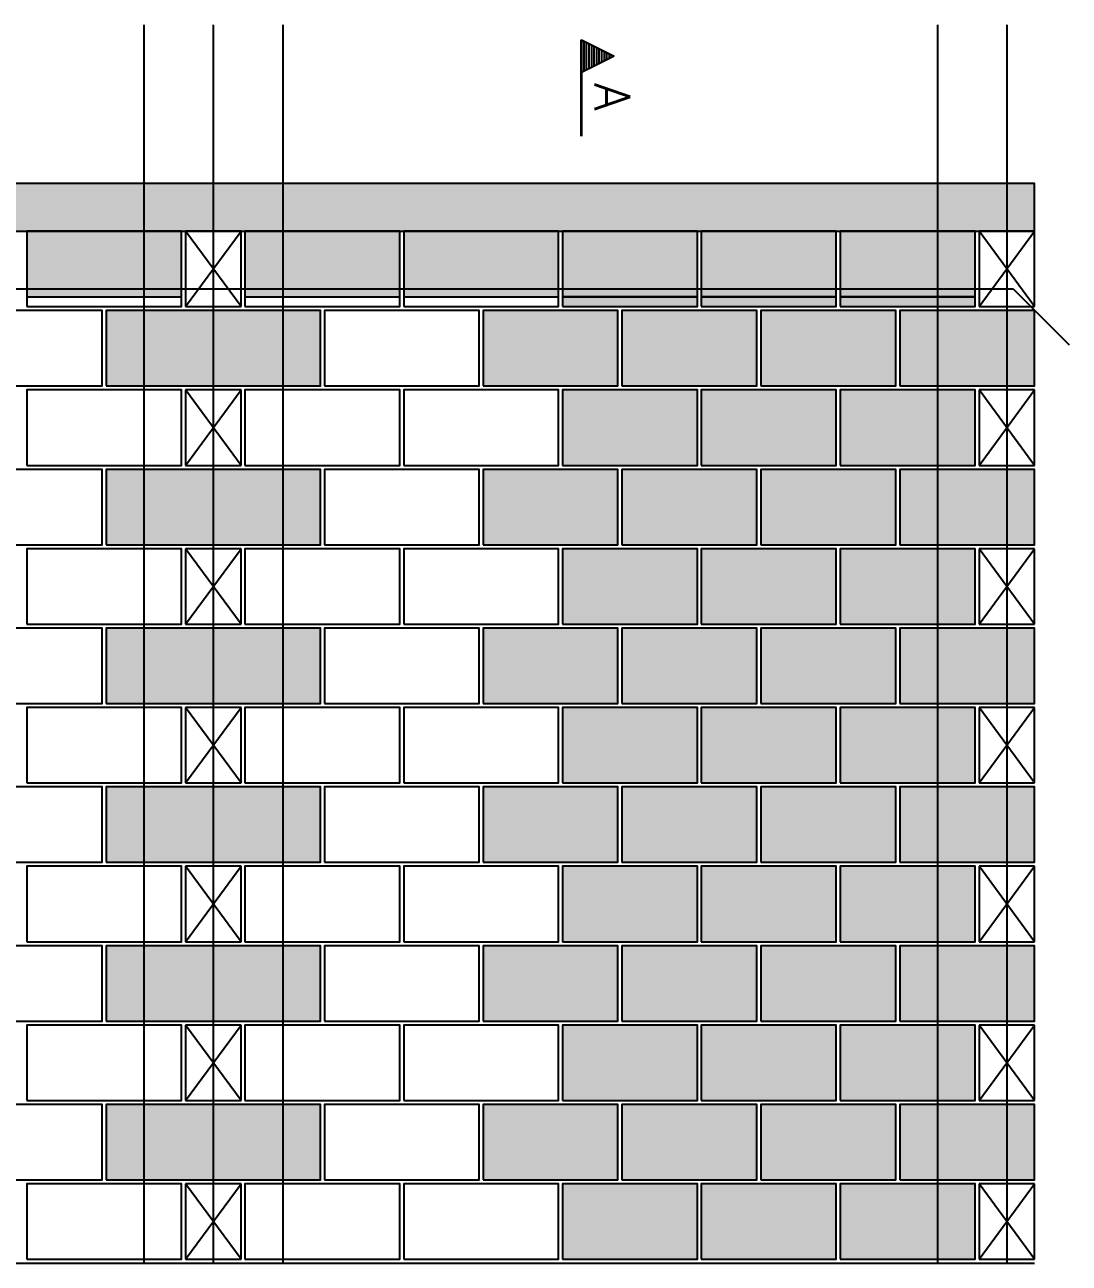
# Model space of a CAD drawing. Extents: x -1.9 to 86, y -1.6 to 61.
# Drawn here: x 58.51 to 63.78, y 28.27 to 34.51 of the extents above; entities that cross this region are included whole.
import ezdxf

# ---------------------------------------------------------------- set-up
doc = ezdxf.new("R2010")
doc.units = 0
doc.header["$MEASUREMENT"] = 0
for name, color, linetype in [('PENA_01', 1, 'CONTINUOUS'), ('PENA_02', 2, 'CONTINUOUS'), ('PENA_03', 3, 'CONTINUOUS'), ('PENA_05', 5, 'CONTINUOUS'), ('PENA_09', 254, 'CONTINUOUS'), ('PENA_11', 252, 'CONTINUOUS'), ('PENA_19', 240, 'CONTINUOUS'), ('PENA_21', 100, 'CONTINUOUS')]:
    doc.layers.add(name, color=color, linetype=linetype)
doc.styles.get("Standard").update_dxf_attribs({"font": 'ROMANS.SHX'})

msp = doc.modelspace()

# ---------------------------------------------------------------- linework, layer by layer
at = {"layer": 'PENA_01', "linetype": 'Continuous'}
for p, q in [((58.5241, 33.1403), (59.3041, 33.1403)), ((59.6241, 33.1403), (60.4041, 33.1403)), ((60.4241, 33.1403), (61.2041, 33.1403)), ((61.2241, 33.1403), (61.9041, 33.1403)), ((61.9241, 33.1403), (62.6041, 33.1403)), ((62.6241, 33.1403), (63.3041, 33.1403))]:
    msp.add_line(p, q, dxfattribs=at)
at = {"layer": 'PENA_02', "linetype": 'Continuous'}
for p, q in [((59.6041, 33.4703), (59.3241, 33.4703)), ((59.3241, 33.4703), (59.3241, 33.0903)), ((59.6041, 33.0903), (59.6041, 33.4703)), ((63.6041, 33.4703), (63.3241, 33.4703)), ((63.3241, 33.4703), (63.3241, 33.0903)), ((63.6041, 33.0903), (63.6041, 33.4703)), ((59.3241, 33.0903), (59.6041, 33.0903)), ((63.3241, 33.0903), (63.6041, 33.0903)), ((59.6041, 32.6703), (59.3241, 32.6703)), ((59.3241, 32.6703), (59.3241, 32.2903)), ((59.6041, 32.2903), (59.6041, 32.6703)), ((63.6041, 32.6703), (63.3241, 32.6703)), ((63.3241, 32.6703), (63.3241, 32.2903)), ((63.6041, 32.2903), (63.6041, 32.6703)), ((59.3241, 32.2903), (59.6041, 32.2903)), ((63.3241, 32.2903), (63.6041, 32.2903)), ((59.6041, 31.8703), (59.3241, 31.8703)), ((59.3241, 31.8703), (59.3241, 31.4903)), ((59.6041, 31.4903), (59.6041, 31.8703)), ((63.6041, 31.8703), (63.3241, 31.8703)), ((63.3241, 31.8703), (63.3241, 31.4903)), ((63.6041, 31.4903), (63.6041, 31.8703)), ((59.3241, 31.4903), (59.6041, 31.4903)), ((63.3241, 31.4903), (63.6041, 31.4903)), ((59.6041, 31.0703), (59.3241, 31.0703)), ((59.3241, 31.0703), (59.3241, 30.6903)), ((59.6041, 30.6903), (59.6041, 31.0703)), ((63.6041, 31.0703), (63.3241, 31.0703)), ((63.3241, 31.0703), (63.3241, 30.6903)), ((63.6041, 30.6903), (63.6041, 31.0703)), ((59.3241, 30.6903), (59.6041, 30.6903)), ((63.3241, 30.6903), (63.6041, 30.6903)), ((59.6041, 30.2703), (59.3241, 30.2703)), ((59.3241, 30.2703), (59.3241, 29.8903)), ((59.6041, 29.8903), (59.6041, 30.2703)), ((63.6041, 30.2703), (63.3241, 30.2703)), ((63.3241, 30.2703), (63.3241, 29.8903)), ((63.6041, 29.8903), (63.6041, 30.2703)), ((59.3241, 29.8903), (59.6041, 29.8903)), ((63.3241, 29.8903), (63.6041, 29.8903)), ((59.6041, 29.4703), (59.3241, 29.4703)), ((59.3241, 29.4703), (59.3241, 29.0903)), ((59.6041, 29.0903), (59.6041, 29.4703)), ((63.6041, 29.4703), (63.3241, 29.4703)), ((63.3241, 29.4703), (63.3241, 29.0903)), ((63.6041, 29.0903), (63.6041, 29.4703)), ((59.3241, 29.0903), (59.6041, 29.0903)), ((63.3241, 29.0903), (63.6041, 29.0903)), ((59.6041, 28.6703), (59.3241, 28.6703)), ((59.3241, 28.6703), (59.3241, 28.2903)), ((59.6041, 28.2903), (59.6041, 28.6703)), ((63.6041, 28.6703), (63.3241, 28.6703)), ((63.3241, 28.6703), (63.3241, 28.2903)), ((63.6041, 28.2903), (63.6041, 28.6703)), ((55.3241, 28.2703), (63.6041, 28.2703)), ((59.3241, 28.2903), (59.6041, 28.2903)), ((63.3241, 28.2903), (63.6041, 28.2903))]:
    msp.add_line(p, q, dxfattribs=at)
for points in [[(55.3241, 33.4703), (63.6041, 33.4703), (63.6041, 33.7103), (55.3241, 33.7103), (55.3241, 33.4703)], [(58.5241, 33.0903), (59.3041, 33.0903), (59.3041, 33.4703), (58.5241, 33.4703), (58.5241, 33.0903)], [(59.6241, 33.0903), (60.4041, 33.0903), (60.4041, 33.4703), (59.6241, 33.4703), (59.6241, 33.0903)], [(60.4241, 33.0903), (61.2041, 33.0903), (61.2041, 33.4703), (60.4241, 33.4703), (60.4241, 33.0903)], [(61.2241, 33.0903), (61.9041, 33.0903), (61.9041, 33.4703), (61.2241, 33.4703), (61.2241, 33.0903)], [(61.9241, 33.0903), (62.6041, 33.0903), (62.6041, 33.4703), (61.9241, 33.4703), (61.9241, 33.0903)], [(62.6241, 33.0903), (63.3041, 33.0903), (63.3041, 33.4703), (62.6241, 33.4703), (62.6241, 33.0903)], [(58.1241, 32.6903), (58.9041, 32.6903), (58.9041, 33.0703), (58.1241, 33.0703), (58.1241, 32.6903)], [(58.9241, 32.6903), (60.0041, 32.6903), (60.0041, 33.0703), (58.9241, 33.0703), (58.9241, 32.6903)], [(60.0241, 32.6903), (60.8041, 32.6903), (60.8041, 33.0703), (60.0241, 33.0703), (60.0241, 32.6903)], [(60.8241, 32.6903), (61.5041, 32.6903), (61.5041, 33.0703), (60.8241, 33.0703), (60.8241, 32.6903)], [(61.5241, 32.6903), (62.2041, 32.6903), (62.2041, 33.0703), (61.5241, 33.0703), (61.5241, 32.6903)], [(62.2241, 32.6903), (62.9041, 32.6903), (62.9041, 33.0703), (62.2241, 33.0703), (62.2241, 32.6903)], [(62.9241, 32.6903), (63.6041, 32.6903), (63.6041, 33.0703), (62.9241, 33.0703), (62.9241, 32.6903)], [(58.5241, 32.2903), (59.3041, 32.2903), (59.3041, 32.6703), (58.5241, 32.6703), (58.5241, 32.2903)], [(59.6241, 32.2903), (60.4041, 32.2903), (60.4041, 32.6703), (59.6241, 32.6703), (59.6241, 32.2903)], [(60.4241, 32.2903), (61.2041, 32.2903), (61.2041, 32.6703), (60.4241, 32.6703), (60.4241, 32.2903)], [(61.2241, 32.2903), (61.9041, 32.2903), (61.9041, 32.6703), (61.2241, 32.6703), (61.2241, 32.2903)], [(61.9241, 32.2903), (62.6041, 32.2903), (62.6041, 32.6703), (61.9241, 32.6703), (61.9241, 32.2903)], [(62.6241, 32.2903), (63.3041, 32.2903), (63.3041, 32.6703), (62.6241, 32.6703), (62.6241, 32.2903)], [(58.1241, 31.8903), (58.9041, 31.8903), (58.9041, 32.2703), (58.1241, 32.2703), (58.1241, 31.8903)], [(58.9241, 31.8903), (60.0041, 31.8903), (60.0041, 32.2703), (58.9241, 32.2703), (58.9241, 31.8903)], [(60.0241, 31.8903), (60.8041, 31.8903), (60.8041, 32.2703), (60.0241, 32.2703), (60.0241, 31.8903)], [(60.8241, 31.8903), (61.5041, 31.8903), (61.5041, 32.2703), (60.8241, 32.2703), (60.8241, 31.8903)], [(61.5241, 31.8903), (62.2041, 31.8903), (62.2041, 32.2703), (61.5241, 32.2703), (61.5241, 31.8903)], [(62.2241, 31.8903), (62.9041, 31.8903), (62.9041, 32.2703), (62.2241, 32.2703), (62.2241, 31.8903)], [(62.9241, 31.8903), (63.6041, 31.8903), (63.6041, 32.2703), (62.9241, 32.2703), (62.9241, 31.8903)], [(58.5241, 31.4903), (59.3041, 31.4903), (59.3041, 31.8703), (58.5241, 31.8703), (58.5241, 31.4903)], [(59.6241, 31.4903), (60.4041, 31.4903), (60.4041, 31.8703), (59.6241, 31.8703), (59.6241, 31.4903)], [(60.4241, 31.4903), (61.2041, 31.4903), (61.2041, 31.8703), (60.4241, 31.8703), (60.4241, 31.4903)], [(61.2241, 31.4903), (61.9041, 31.4903), (61.9041, 31.8703), (61.2241, 31.8703), (61.2241, 31.4903)], [(61.9241, 31.4903), (62.6041, 31.4903), (62.6041, 31.8703), (61.9241, 31.8703), (61.9241, 31.4903)], [(62.6241, 31.4903), (63.3041, 31.4903), (63.3041, 31.8703), (62.6241, 31.8703), (62.6241, 31.4903)], [(58.1241, 31.0903), (58.9041, 31.0903), (58.9041, 31.4703), (58.1241, 31.4703), (58.1241, 31.0903)], [(58.9241, 31.0903), (60.0041, 31.0903), (60.0041, 31.4703), (58.9241, 31.4703), (58.9241, 31.0903)], [(60.0241, 31.0903), (60.8041, 31.0903), (60.8041, 31.4703), (60.0241, 31.4703), (60.0241, 31.0903)], [(60.8241, 31.0903), (61.5041, 31.0903), (61.5041, 31.4703), (60.8241, 31.4703), (60.8241, 31.0903)], [(61.5241, 31.0903), (62.2041, 31.0903), (62.2041, 31.4703), (61.5241, 31.4703), (61.5241, 31.0903)], [(62.2241, 31.0903), (62.9041, 31.0903), (62.9041, 31.4703), (62.2241, 31.4703), (62.2241, 31.0903)], [(62.9241, 31.0903), (63.6041, 31.0903), (63.6041, 31.4703), (62.9241, 31.4703), (62.9241, 31.0903)], [(58.5241, 30.6903), (59.3041, 30.6903), (59.3041, 31.0703), (58.5241, 31.0703), (58.5241, 30.6903)], [(59.6241, 30.6903), (60.4041, 30.6903), (60.4041, 31.0703), (59.6241, 31.0703), (59.6241, 30.6903)], [(60.4241, 30.6903), (61.2041, 30.6903), (61.2041, 31.0703), (60.4241, 31.0703), (60.4241, 30.6903)], [(61.2241, 30.6903), (61.9041, 30.6903), (61.9041, 31.0703), (61.2241, 31.0703), (61.2241, 30.6903)], [(61.9241, 30.6903), (62.6041, 30.6903), (62.6041, 31.0703), (61.9241, 31.0703), (61.9241, 30.6903)], [(62.6241, 30.6903), (63.3041, 30.6903), (63.3041, 31.0703), (62.6241, 31.0703), (62.6241, 30.6903)], [(58.1241, 30.2903), (58.9041, 30.2903), (58.9041, 30.6703), (58.1241, 30.6703), (58.1241, 30.2903)], [(58.9241, 30.2903), (60.0041, 30.2903), (60.0041, 30.6703), (58.9241, 30.6703), (58.9241, 30.2903)], [(60.0241, 30.2903), (60.8041, 30.2903), (60.8041, 30.6703), (60.0241, 30.6703), (60.0241, 30.2903)], [(60.8241, 30.2903), (61.5041, 30.2903), (61.5041, 30.6703), (60.8241, 30.6703), (60.8241, 30.2903)], [(61.5241, 30.2903), (62.2041, 30.2903), (62.2041, 30.6703), (61.5241, 30.6703), (61.5241, 30.2903)], [(62.2241, 30.2903), (62.9041, 30.2903), (62.9041, 30.6703), (62.2241, 30.6703), (62.2241, 30.2903)], [(62.9241, 30.2903), (63.6041, 30.2903), (63.6041, 30.6703), (62.9241, 30.6703), (62.9241, 30.2903)], [(58.5241, 29.8903), (59.3041, 29.8903), (59.3041, 30.2703), (58.5241, 30.2703), (58.5241, 29.8903)], [(59.6241, 29.8903), (60.4041, 29.8903), (60.4041, 30.2703), (59.6241, 30.2703), (59.6241, 29.8903)], [(60.4241, 29.8903), (61.2041, 29.8903), (61.2041, 30.2703), (60.4241, 30.2703), (60.4241, 29.8903)], [(61.2241, 29.8903), (61.9041, 29.8903), (61.9041, 30.2703), (61.2241, 30.2703), (61.2241, 29.8903)], [(61.9241, 29.8903), (62.6041, 29.8903), (62.6041, 30.2703), (61.9241, 30.2703), (61.9241, 29.8903)], [(62.6241, 29.8903), (63.3041, 29.8903), (63.3041, 30.2703), (62.6241, 30.2703), (62.6241, 29.8903)], [(58.1241, 29.4903), (58.9041, 29.4903), (58.9041, 29.8703), (58.1241, 29.8703), (58.1241, 29.4903)], [(58.9241, 29.4903), (60.0041, 29.4903), (60.0041, 29.8703), (58.9241, 29.8703), (58.9241, 29.4903)], [(60.0241, 29.4903), (60.8041, 29.4903), (60.8041, 29.8703), (60.0241, 29.8703), (60.0241, 29.4903)], [(60.8241, 29.4903), (61.5041, 29.4903), (61.5041, 29.8703), (60.8241, 29.8703), (60.8241, 29.4903)], [(61.5241, 29.4903), (62.2041, 29.4903), (62.2041, 29.8703), (61.5241, 29.8703), (61.5241, 29.4903)], [(62.2241, 29.4903), (62.9041, 29.4903), (62.9041, 29.8703), (62.2241, 29.8703), (62.2241, 29.4903)], [(62.9241, 29.4903), (63.6041, 29.4903), (63.6041, 29.8703), (62.9241, 29.8703), (62.9241, 29.4903)], [(58.5241, 29.0903), (59.3041, 29.0903), (59.3041, 29.4703), (58.5241, 29.4703), (58.5241, 29.0903)], [(59.6241, 29.0903), (60.4041, 29.0903), (60.4041, 29.4703), (59.6241, 29.4703), (59.6241, 29.0903)], [(60.4241, 29.0903), (61.2041, 29.0903), (61.2041, 29.4703), (60.4241, 29.4703), (60.4241, 29.0903)], [(61.2241, 29.0903), (61.9041, 29.0903), (61.9041, 29.4703), (61.2241, 29.4703), (61.2241, 29.0903)], [(61.9241, 29.0903), (62.6041, 29.0903), (62.6041, 29.4703), (61.9241, 29.4703), (61.9241, 29.0903)], [(62.6241, 29.0903), (63.3041, 29.0903), (63.3041, 29.4703), (62.6241, 29.4703), (62.6241, 29.0903)], [(58.1241, 28.6903), (58.9041, 28.6903), (58.9041, 29.0703), (58.1241, 29.0703), (58.1241, 28.6903)], [(58.9241, 28.6903), (60.0041, 28.6903), (60.0041, 29.0703), (58.9241, 29.0703), (58.9241, 28.6903)], [(60.0241, 28.6903), (60.8041, 28.6903), (60.8041, 29.0703), (60.0241, 29.0703), (60.0241, 28.6903)], [(60.8241, 28.6903), (61.5041, 28.6903), (61.5041, 29.0703), (60.8241, 29.0703), (60.8241, 28.6903)], [(61.5241, 28.6903), (62.2041, 28.6903), (62.2041, 29.0703), (61.5241, 29.0703), (61.5241, 28.6903)], [(62.2241, 28.6903), (62.9041, 28.6903), (62.9041, 29.0703), (62.2241, 29.0703), (62.2241, 28.6903)], [(62.9241, 28.6903), (63.6041, 28.6903), (63.6041, 29.0703), (62.9241, 29.0703), (62.9241, 28.6903)], [(58.5241, 28.2903), (59.3041, 28.2903), (59.3041, 28.6703), (58.5241, 28.6703), (58.5241, 28.2903)], [(59.6241, 28.2903), (60.4041, 28.2903), (60.4041, 28.6703), (59.6241, 28.6703), (59.6241, 28.2903)], [(60.4241, 28.2903), (61.2041, 28.2903), (61.2041, 28.6703), (60.4241, 28.6703), (60.4241, 28.2903)], [(61.2241, 28.2903), (61.9041, 28.2903), (61.9041, 28.6703), (61.2241, 28.6703), (61.2241, 28.2903)], [(61.9241, 28.2903), (62.6041, 28.2903), (62.6041, 28.6703), (61.9241, 28.6703), (61.9241, 28.2903)], [(62.6241, 28.2903), (63.3041, 28.2903), (63.3041, 28.6703), (62.6241, 28.6703), (62.6241, 28.2903)]]:
    msp.add_lwpolyline(points, dxfattribs=at)
at = {"layer": 'PENA_03', "linetype": 'Continuous'}
for p, q in [((61.3188, 33.9488), (61.3188, 34.4352)), ((61.3188, 34.4352), (61.4848, 34.3522)), ((61.3195, 34.4341), (61.3195, 34.2704)), ((61.3195, 34.4341), (61.4832, 34.3522)), ((61.3316, 34.4288), (61.3316, 34.2756)), ((61.3444, 34.4224), (61.3444, 34.282)), ((61.3571, 34.4161), (61.3571, 34.2884)), ((61.3699, 34.4097), (61.3699, 34.2948)), ((61.3827, 34.4033), (61.3827, 34.3012)), ((61.3954, 34.3969), (61.3954, 34.3076)), ((61.4082, 34.3905), (61.4082, 34.3139)), ((61.4209, 34.3841), (61.4209, 34.3203)), ((61.4832, 34.3522), (61.3195, 34.2704)), ((61.4848, 34.3522), (61.3195, 34.2696)), ((61.4337, 34.3778), (61.4337, 34.3267)), ((61.4465, 34.3714), (61.4465, 34.3331)), ((61.4592, 34.365), (61.4592, 34.3395)), ((61.472, 34.3586), (61.472, 34.3458)), ((61.3195, 34.2696), (61.3195, 33.9488)), ((59.3241, 33.0903), (59.6041, 33.4703)), ((59.6041, 33.0903), (59.3241, 33.4703)), ((63.3241, 33.0903), (63.6041, 33.4703)), ((63.6041, 33.0903), (63.3241, 33.4703)), ((59.3241, 32.2903), (59.6041, 32.6703)), ((59.6041, 32.2903), (59.3241, 32.6703)), ((63.3241, 32.2903), (63.6041, 32.6703)), ((63.6041, 32.2903), (63.3241, 32.6703)), ((59.3241, 31.4903), (59.6041, 31.8703)), ((59.6041, 31.4903), (59.3241, 31.8703)), ((63.3241, 31.4903), (63.6041, 31.8703)), ((63.6041, 31.4903), (63.3241, 31.8703)), ((59.3241, 30.6903), (59.6041, 31.0703)), ((59.6041, 30.6903), (59.3241, 31.0703)), ((63.3241, 30.6903), (63.6041, 31.0703)), ((63.6041, 30.6903), (63.3241, 31.0703)), ((59.3241, 29.8903), (59.6041, 30.2703)), ((59.6041, 29.8903), (59.3241, 30.2703)), ((63.3241, 29.8903), (63.6041, 30.2703)), ((63.6041, 29.8903), (63.3241, 30.2703)), ((59.3241, 29.0903), (59.6041, 29.4703)), ((59.6041, 29.0903), (59.3241, 29.4703)), ((63.3241, 29.0903), (63.6041, 29.4703)), ((63.6041, 29.0903), (63.3241, 29.4703)), ((59.3241, 28.2903), (59.6041, 28.6703)), ((59.6041, 28.2903), (59.3241, 28.6703)), ((63.3241, 28.2903), (63.6041, 28.6703)), ((63.6041, 28.2903), (63.3241, 28.6703))]:
    msp.add_line(p, q, dxfattribs=at)
at = {"layer": 'PENA_05', "linetype": 'Continuous'}
for p, q in [((55.4157, 33.1803), (63.4957, 33.1803)), ((63.4957, 33.1803), (63.7785, 32.8975))]:
    msp.add_line(p, q, dxfattribs=at)
for points in [[(59.1141, 34.5103), (59.1141, 28.2703)], [(59.4641, 34.5103), (59.4641, 28.2703)], [(59.8141, 34.5103), (59.8141, 28.2703)], [(63.1141, 34.5103), (63.1141, 28.2703)], [(63.4641, 34.5103), (63.4641, 28.2703)]]:
    msp.add_lwpolyline(points, dxfattribs=at)
at = {"layer": 'PENA_09', "linetype": 'Continuous'}
for points in [[(58.5241, 33.1403), (59.3041, 33.1403), (59.3041, 33.4703), (58.5241, 33.4703), (58.5241, 33.1403)], [(59.6241, 33.1403), (60.4041, 33.1403), (60.4041, 33.4703), (59.6241, 33.4703), (59.6241, 33.1403)], [(60.4241, 33.1403), (61.2041, 33.1403), (61.2041, 33.4703), (60.4241, 33.4703), (60.4241, 33.1403)], [(61.2241, 33.1403), (61.9041, 33.1403), (61.9041, 33.4703), (61.2241, 33.4703), (61.2241, 33.1403)], [(61.9241, 33.1403), (62.6041, 33.1403), (62.6041, 33.4703), (61.9241, 33.4703), (61.9241, 33.1403)], [(62.6241, 33.1403), (63.3041, 33.1403), (63.3041, 33.4703), (62.6241, 33.4703), (62.6241, 33.1403)]]:
    msp.add_lwpolyline(points, dxfattribs=at)
for points in [[(58.5241, 33.1403), (59.3041, 33.1403), (59.3041, 33.4703)], [(58.5241, 33.1403), (59.3041, 33.4703), (58.5241, 33.4703)], [(58.5241, 33.1403), (58.5241, 33.4703), (58.5241, 33.1403)], [(59.6241, 33.1403), (60.4041, 33.1403), (60.4041, 33.4703)], [(59.6241, 33.1403), (60.4041, 33.4703), (59.6241, 33.4703)], [(59.6241, 33.1403), (59.6241, 33.4703), (59.6241, 33.1403)], [(60.4241, 33.1403), (61.2041, 33.1403), (61.2041, 33.4703)], [(60.4241, 33.1403), (61.2041, 33.4703), (60.4241, 33.4703)], [(60.4241, 33.1403), (60.4241, 33.4703), (60.4241, 33.1403)], [(61.2241, 33.1403), (61.9041, 33.1403), (61.9041, 33.4703)], [(61.2241, 33.1403), (61.9041, 33.4703), (61.2241, 33.4703)], [(61.2241, 33.1403), (61.2241, 33.4703), (61.2241, 33.1403)], [(61.9241, 33.1403), (62.6041, 33.1403), (62.6041, 33.4703)], [(61.9241, 33.1403), (62.6041, 33.4703), (61.9241, 33.4703)], [(61.9241, 33.1403), (61.9241, 33.4703), (61.9241, 33.1403)], [(62.6241, 33.1403), (63.3041, 33.1403), (63.3041, 33.4703)], [(62.6241, 33.1403), (63.3041, 33.4703), (62.6241, 33.4703)], [(62.6241, 33.1403), (62.6241, 33.4703), (62.6241, 33.1403)]]:
    msp.add_solid(points, dxfattribs=at)
at = {"layer": 'PENA_11', "linetype": 'Continuous'}
for points in [[(55.3241, 33.4703), (63.6041, 33.4703), (63.6041, 33.7103)], [(55.3241, 33.4703), (63.6041, 33.7103), (55.3241, 33.7103)]]:
    msp.add_solid(points, dxfattribs=at)
at = {"layer": 'PENA_19', "linetype": 'Continuous'}
for points in [[(58.9241, 32.6903), (60.0041, 32.6903), (60.0041, 33.0703), (58.9241, 33.0703), (58.9241, 32.6903)], [(58.9241, 31.8903), (60.0041, 31.8903), (60.0041, 32.2703), (58.9241, 32.2703), (58.9241, 31.8903)], [(58.9241, 31.0903), (60.0041, 31.0903), (60.0041, 31.4703), (58.9241, 31.4703), (58.9241, 31.0903)], [(58.9241, 30.2903), (60.0041, 30.2903), (60.0041, 30.6703), (58.9241, 30.6703), (58.9241, 30.2903)], [(58.9241, 29.4903), (60.0041, 29.4903), (60.0041, 29.8703), (58.9241, 29.8703), (58.9241, 29.4903)], [(58.9241, 28.6903), (60.0041, 28.6903), (60.0041, 29.0703), (58.9241, 29.0703), (58.9241, 28.6903)]]:
    msp.add_lwpolyline(points, dxfattribs=at)
for points in [[(58.9241, 32.6903), (60.0041, 32.6903), (60.0041, 33.0703)], [(58.9241, 32.6903), (60.0041, 33.0703), (58.9241, 33.0703)], [(58.9241, 32.6903), (58.9241, 33.0703), (58.9241, 32.6903)], [(58.9241, 31.8903), (60.0041, 31.8903), (60.0041, 32.2703)], [(58.9241, 31.8903), (60.0041, 32.2703), (58.9241, 32.2703)], [(58.9241, 31.8903), (58.9241, 32.2703), (58.9241, 31.8903)], [(58.9241, 31.0903), (60.0041, 31.0903), (60.0041, 31.4703)], [(58.9241, 31.0903), (60.0041, 31.4703), (58.9241, 31.4703)], [(58.9241, 31.0903), (58.9241, 31.4703), (58.9241, 31.0903)], [(58.9241, 30.2903), (60.0041, 30.2903), (60.0041, 30.6703)], [(58.9241, 30.2903), (60.0041, 30.6703), (58.9241, 30.6703)], [(58.9241, 30.2903), (58.9241, 30.6703), (58.9241, 30.2903)], [(58.9241, 29.4903), (60.0041, 29.4903), (60.0041, 29.8703)], [(58.9241, 29.4903), (60.0041, 29.8703), (58.9241, 29.8703)], [(58.9241, 29.4903), (58.9241, 29.8703), (58.9241, 29.4903)], [(58.9241, 28.6903), (60.0041, 28.6903), (60.0041, 29.0703)], [(58.9241, 28.6903), (60.0041, 29.0703), (58.9241, 29.0703)], [(58.9241, 28.6903), (58.9241, 29.0703), (58.9241, 28.6903)]]:
    msp.add_solid(points, dxfattribs=at)
at = {"layer": 'PENA_21', "linetype": 'Continuous'}
for points in [[(61.2241, 33.0903), (61.9041, 33.0903), (61.9041, 33.1403), (61.2241, 33.1403), (61.2241, 33.0903)], [(61.9241, 33.0903), (62.6041, 33.0903), (62.6041, 33.1403), (61.9241, 33.1403), (61.9241, 33.0903)], [(62.6241, 33.0903), (63.3041, 33.0903), (63.3041, 33.1403), (62.6241, 33.1403), (62.6241, 33.0903)], [(60.8241, 32.6903), (61.5041, 32.6903), (61.5041, 33.0703), (60.8241, 33.0703), (60.8241, 32.6903)], [(61.5241, 32.6903), (62.2041, 32.6903), (62.2041, 33.0703), (61.5241, 33.0703), (61.5241, 32.6903)], [(62.2241, 32.6903), (62.9041, 32.6903), (62.9041, 33.0703), (62.2241, 33.0703), (62.2241, 32.6903)], [(62.9241, 32.6903), (63.6041, 32.6903), (63.6041, 33.0703), (62.9241, 33.0703), (62.9241, 32.6903)], [(61.2241, 32.2903), (61.9041, 32.2903), (61.9041, 32.6703), (61.2241, 32.6703), (61.2241, 32.2903)], [(61.9241, 32.2903), (62.6041, 32.2903), (62.6041, 32.6703), (61.9241, 32.6703), (61.9241, 32.2903)], [(62.6241, 32.2903), (63.3041, 32.2903), (63.3041, 32.6703), (62.6241, 32.6703), (62.6241, 32.2903)], [(60.8241, 31.8903), (61.5041, 31.8903), (61.5041, 32.2703), (60.8241, 32.2703), (60.8241, 31.8903)], [(61.5241, 31.8903), (62.2041, 31.8903), (62.2041, 32.2703), (61.5241, 32.2703), (61.5241, 31.8903)], [(62.2241, 31.8903), (62.9041, 31.8903), (62.9041, 32.2703), (62.2241, 32.2703), (62.2241, 31.8903)], [(62.9241, 31.8903), (63.6041, 31.8903), (63.6041, 32.2703), (62.9241, 32.2703), (62.9241, 31.8903)], [(61.2241, 31.4903), (61.9041, 31.4903), (61.9041, 31.8703), (61.2241, 31.8703), (61.2241, 31.4903)], [(61.9241, 31.4903), (62.6041, 31.4903), (62.6041, 31.8703), (61.9241, 31.8703), (61.9241, 31.4903)], [(62.6241, 31.4903), (63.3041, 31.4903), (63.3041, 31.8703), (62.6241, 31.8703), (62.6241, 31.4903)], [(60.8241, 31.0903), (61.5041, 31.0903), (61.5041, 31.4703), (60.8241, 31.4703), (60.8241, 31.0903)], [(61.5241, 31.0903), (62.2041, 31.0903), (62.2041, 31.4703), (61.5241, 31.4703), (61.5241, 31.0903)], [(62.2241, 31.0903), (62.9041, 31.0903), (62.9041, 31.4703), (62.2241, 31.4703), (62.2241, 31.0903)], [(62.9241, 31.0903), (63.6041, 31.0903), (63.6041, 31.4703), (62.9241, 31.4703), (62.9241, 31.0903)], [(61.2241, 30.6903), (61.9041, 30.6903), (61.9041, 31.0703), (61.2241, 31.0703), (61.2241, 30.6903)], [(61.9241, 30.6903), (62.6041, 30.6903), (62.6041, 31.0703), (61.9241, 31.0703), (61.9241, 30.6903)], [(62.6241, 30.6903), (63.3041, 30.6903), (63.3041, 31.0703), (62.6241, 31.0703), (62.6241, 30.6903)], [(60.8241, 30.2903), (61.5041, 30.2903), (61.5041, 30.6703), (60.8241, 30.6703), (60.8241, 30.2903)], [(61.5241, 30.2903), (62.2041, 30.2903), (62.2041, 30.6703), (61.5241, 30.6703), (61.5241, 30.2903)], [(62.2241, 30.2903), (62.9041, 30.2903), (62.9041, 30.6703), (62.2241, 30.6703), (62.2241, 30.2903)], [(62.9241, 30.2903), (63.6041, 30.2903), (63.6041, 30.6703), (62.9241, 30.6703), (62.9241, 30.2903)], [(61.2241, 29.8903), (61.9041, 29.8903), (61.9041, 30.2703), (61.2241, 30.2703), (61.2241, 29.8903)], [(61.9241, 29.8903), (62.6041, 29.8903), (62.6041, 30.2703), (61.9241, 30.2703), (61.9241, 29.8903)], [(62.6241, 29.8903), (63.3041, 29.8903), (63.3041, 30.2703), (62.6241, 30.2703), (62.6241, 29.8903)], [(60.8241, 29.4903), (61.5041, 29.4903), (61.5041, 29.8703), (60.8241, 29.8703), (60.8241, 29.4903)], [(61.5241, 29.4903), (62.2041, 29.4903), (62.2041, 29.8703), (61.5241, 29.8703), (61.5241, 29.4903)], [(62.2241, 29.4903), (62.9041, 29.4903), (62.9041, 29.8703), (62.2241, 29.8703), (62.2241, 29.4903)], [(62.9241, 29.4903), (63.6041, 29.4903), (63.6041, 29.8703), (62.9241, 29.8703), (62.9241, 29.4903)], [(61.2241, 29.0903), (61.9041, 29.0903), (61.9041, 29.4703), (61.2241, 29.4703), (61.2241, 29.0903)], [(61.9241, 29.0903), (62.6041, 29.0903), (62.6041, 29.4703), (61.9241, 29.4703), (61.9241, 29.0903)], [(62.6241, 29.0903), (63.3041, 29.0903), (63.3041, 29.4703), (62.6241, 29.4703), (62.6241, 29.0903)], [(60.8241, 28.6903), (61.5041, 28.6903), (61.5041, 29.0703), (60.8241, 29.0703), (60.8241, 28.6903)], [(61.5241, 28.6903), (62.2041, 28.6903), (62.2041, 29.0703), (61.5241, 29.0703), (61.5241, 28.6903)], [(62.2241, 28.6903), (62.9041, 28.6903), (62.9041, 29.0703), (62.2241, 29.0703), (62.2241, 28.6903)], [(62.9241, 28.6903), (63.6041, 28.6903), (63.6041, 29.0703), (62.9241, 29.0703), (62.9241, 28.6903)], [(61.2241, 28.2903), (61.9041, 28.2903), (61.9041, 28.6703), (61.2241, 28.6703), (61.2241, 28.2903)], [(61.9241, 28.2903), (62.6041, 28.2903), (62.6041, 28.6703), (61.9241, 28.6703), (61.9241, 28.2903)], [(62.6241, 28.2903), (63.3041, 28.2903), (63.3041, 28.6703), (62.6241, 28.6703), (62.6241, 28.2903)]]:
    msp.add_lwpolyline(points, dxfattribs=at)
for points in [[(61.2241, 33.0903), (61.9041, 33.0903), (61.9041, 33.1403)], [(61.2241, 33.0903), (61.9041, 33.1403), (61.2241, 33.1403)], [(61.2241, 33.0903), (61.2241, 33.1403), (61.2241, 33.0903)], [(61.9241, 33.0903), (62.6041, 33.0903), (62.6041, 33.1403)], [(61.9241, 33.0903), (62.6041, 33.1403), (61.9241, 33.1403)], [(61.9241, 33.0903), (61.9241, 33.1403), (61.9241, 33.0903)], [(62.6241, 33.0903), (63.3041, 33.0903), (63.3041, 33.1403)], [(62.6241, 33.0903), (63.3041, 33.1403), (62.6241, 33.1403)], [(62.6241, 33.0903), (62.6241, 33.1403), (62.6241, 33.0903)], [(60.8241, 32.6903), (61.5041, 32.6903), (61.5041, 33.0703)], [(60.8241, 32.6903), (61.5041, 33.0703), (60.8241, 33.0703)], [(60.8241, 32.6903), (60.8241, 33.0703), (60.8241, 32.6903)], [(61.5241, 32.6903), (62.2041, 32.6903), (62.2041, 33.0703)], [(61.5241, 32.6903), (62.2041, 33.0703), (61.5241, 33.0703)], [(61.5241, 32.6903), (61.5241, 33.0703), (61.5241, 32.6903)], [(62.2241, 32.6903), (62.9041, 32.6903), (62.9041, 33.0703)], [(62.2241, 32.6903), (62.9041, 33.0703), (62.2241, 33.0703)], [(62.2241, 32.6903), (62.2241, 33.0703), (62.2241, 32.6903)], [(62.9241, 32.6903), (63.6041, 32.6903), (63.6041, 33.0703)], [(62.9241, 32.6903), (63.6041, 33.0703), (62.9241, 33.0703)], [(62.9241, 32.6903), (62.9241, 33.0703), (62.9241, 32.6903)], [(61.2241, 32.2903), (61.9041, 32.2903), (61.9041, 32.6703)], [(61.2241, 32.2903), (61.9041, 32.6703), (61.2241, 32.6703)], [(61.2241, 32.2903), (61.2241, 32.6703), (61.2241, 32.2903)], [(61.9241, 32.2903), (62.6041, 32.2903), (62.6041, 32.6703)], [(61.9241, 32.2903), (62.6041, 32.6703), (61.9241, 32.6703)], [(61.9241, 32.2903), (61.9241, 32.6703), (61.9241, 32.2903)], [(62.6241, 32.2903), (63.3041, 32.2903), (63.3041, 32.6703)], [(62.6241, 32.2903), (63.3041, 32.6703), (62.6241, 32.6703)], [(62.6241, 32.2903), (62.6241, 32.6703), (62.6241, 32.2903)], [(60.8241, 31.8903), (61.5041, 31.8903), (61.5041, 32.2703)], [(60.8241, 31.8903), (61.5041, 32.2703), (60.8241, 32.2703)], [(60.8241, 31.8903), (60.8241, 32.2703), (60.8241, 31.8903)], [(61.5241, 31.8903), (62.2041, 31.8903), (62.2041, 32.2703)], [(61.5241, 31.8903), (62.2041, 32.2703), (61.5241, 32.2703)], [(61.5241, 31.8903), (61.5241, 32.2703), (61.5241, 31.8903)], [(62.2241, 31.8903), (62.9041, 31.8903), (62.9041, 32.2703)], [(62.2241, 31.8903), (62.9041, 32.2703), (62.2241, 32.2703)], [(62.2241, 31.8903), (62.2241, 32.2703), (62.2241, 31.8903)], [(62.9241, 31.8903), (63.6041, 31.8903), (63.6041, 32.2703)], [(62.9241, 31.8903), (63.6041, 32.2703), (62.9241, 32.2703)], [(62.9241, 31.8903), (62.9241, 32.2703), (62.9241, 31.8903)], [(61.2241, 31.4903), (61.9041, 31.4903), (61.9041, 31.8703)], [(61.2241, 31.4903), (61.9041, 31.8703), (61.2241, 31.8703)], [(61.2241, 31.4903), (61.2241, 31.8703), (61.2241, 31.4903)], [(61.9241, 31.4903), (62.6041, 31.4903), (62.6041, 31.8703)], [(61.9241, 31.4903), (62.6041, 31.8703), (61.9241, 31.8703)], [(61.9241, 31.4903), (61.9241, 31.8703), (61.9241, 31.4903)], [(62.6241, 31.4903), (63.3041, 31.4903), (63.3041, 31.8703)], [(62.6241, 31.4903), (63.3041, 31.8703), (62.6241, 31.8703)], [(62.6241, 31.4903), (62.6241, 31.8703), (62.6241, 31.4903)], [(60.8241, 31.0903), (61.5041, 31.0903), (61.5041, 31.4703)], [(60.8241, 31.0903), (61.5041, 31.4703), (60.8241, 31.4703)], [(60.8241, 31.0903), (60.8241, 31.4703), (60.8241, 31.0903)], [(61.5241, 31.0903), (62.2041, 31.0903), (62.2041, 31.4703)], [(61.5241, 31.0903), (62.2041, 31.4703), (61.5241, 31.4703)], [(61.5241, 31.0903), (61.5241, 31.4703), (61.5241, 31.0903)], [(62.2241, 31.0903), (62.9041, 31.0903), (62.9041, 31.4703)], [(62.2241, 31.0903), (62.9041, 31.4703), (62.2241, 31.4703)], [(62.2241, 31.0903), (62.2241, 31.4703), (62.2241, 31.0903)], [(62.9241, 31.0903), (63.6041, 31.0903), (63.6041, 31.4703)], [(62.9241, 31.0903), (63.6041, 31.4703), (62.9241, 31.4703)], [(62.9241, 31.0903), (62.9241, 31.4703), (62.9241, 31.0903)], [(61.2241, 30.6903), (61.9041, 30.6903), (61.9041, 31.0703)], [(61.2241, 30.6903), (61.9041, 31.0703), (61.2241, 31.0703)], [(61.2241, 30.6903), (61.2241, 31.0703), (61.2241, 30.6903)], [(61.9241, 30.6903), (62.6041, 30.6903), (62.6041, 31.0703)], [(61.9241, 30.6903), (62.6041, 31.0703), (61.9241, 31.0703)], [(61.9241, 30.6903), (61.9241, 31.0703), (61.9241, 30.6903)], [(62.6241, 30.6903), (63.3041, 30.6903), (63.3041, 31.0703)], [(62.6241, 30.6903), (63.3041, 31.0703), (62.6241, 31.0703)], [(62.6241, 30.6903), (62.6241, 31.0703), (62.6241, 30.6903)], [(60.8241, 30.2903), (61.5041, 30.2903), (61.5041, 30.6703)], [(60.8241, 30.2903), (61.5041, 30.6703), (60.8241, 30.6703)], [(60.8241, 30.2903), (60.8241, 30.6703), (60.8241, 30.2903)], [(61.5241, 30.2903), (62.2041, 30.2903), (62.2041, 30.6703)], [(61.5241, 30.2903), (62.2041, 30.6703), (61.5241, 30.6703)], [(61.5241, 30.2903), (61.5241, 30.6703), (61.5241, 30.2903)], [(62.2241, 30.2903), (62.9041, 30.2903), (62.9041, 30.6703)], [(62.2241, 30.2903), (62.9041, 30.6703), (62.2241, 30.6703)], [(62.2241, 30.2903), (62.2241, 30.6703), (62.2241, 30.2903)], [(62.9241, 30.2903), (63.6041, 30.2903), (63.6041, 30.6703)], [(62.9241, 30.2903), (63.6041, 30.6703), (62.9241, 30.6703)], [(62.9241, 30.2903), (62.9241, 30.6703), (62.9241, 30.2903)], [(61.2241, 29.8903), (61.9041, 29.8903), (61.9041, 30.2703)], [(61.2241, 29.8903), (61.9041, 30.2703), (61.2241, 30.2703)], [(61.2241, 29.8903), (61.2241, 30.2703), (61.2241, 29.8903)], [(61.9241, 29.8903), (62.6041, 29.8903), (62.6041, 30.2703)], [(61.9241, 29.8903), (62.6041, 30.2703), (61.9241, 30.2703)], [(61.9241, 29.8903), (61.9241, 30.2703), (61.9241, 29.8903)], [(62.6241, 29.8903), (63.3041, 29.8903), (63.3041, 30.2703)], [(62.6241, 29.8903), (63.3041, 30.2703), (62.6241, 30.2703)], [(62.6241, 29.8903), (62.6241, 30.2703), (62.6241, 29.8903)], [(60.8241, 29.4903), (61.5041, 29.4903), (61.5041, 29.8703)], [(60.8241, 29.4903), (61.5041, 29.8703), (60.8241, 29.8703)], [(60.8241, 29.4903), (60.8241, 29.8703), (60.8241, 29.4903)], [(61.5241, 29.4903), (62.2041, 29.4903), (62.2041, 29.8703)], [(61.5241, 29.4903), (62.2041, 29.8703), (61.5241, 29.8703)], [(61.5241, 29.4903), (61.5241, 29.8703), (61.5241, 29.4903)], [(62.2241, 29.4903), (62.9041, 29.4903), (62.9041, 29.8703)], [(62.2241, 29.4903), (62.9041, 29.8703), (62.2241, 29.8703)], [(62.2241, 29.4903), (62.2241, 29.8703), (62.2241, 29.4903)], [(62.9241, 29.4903), (63.6041, 29.4903), (63.6041, 29.8703)], [(62.9241, 29.4903), (63.6041, 29.8703), (62.9241, 29.8703)], [(62.9241, 29.4903), (62.9241, 29.8703), (62.9241, 29.4903)], [(61.2241, 29.0903), (61.9041, 29.0903), (61.9041, 29.4703)], [(61.2241, 29.0903), (61.9041, 29.4703), (61.2241, 29.4703)], [(61.2241, 29.0903), (61.2241, 29.4703), (61.2241, 29.0903)], [(61.9241, 29.0903), (62.6041, 29.0903), (62.6041, 29.4703)], [(61.9241, 29.0903), (62.6041, 29.4703), (61.9241, 29.4703)], [(61.9241, 29.0903), (61.9241, 29.4703), (61.9241, 29.0903)], [(62.6241, 29.0903), (63.3041, 29.0903), (63.3041, 29.4703)], [(62.6241, 29.0903), (63.3041, 29.4703), (62.6241, 29.4703)], [(62.6241, 29.0903), (62.6241, 29.4703), (62.6241, 29.0903)], [(60.8241, 28.6903), (61.5041, 28.6903), (61.5041, 29.0703)], [(60.8241, 28.6903), (61.5041, 29.0703), (60.8241, 29.0703)], [(60.8241, 28.6903), (60.8241, 29.0703), (60.8241, 28.6903)], [(61.5241, 28.6903), (62.2041, 28.6903), (62.2041, 29.0703)], [(61.5241, 28.6903), (62.2041, 29.0703), (61.5241, 29.0703)], [(61.5241, 28.6903), (61.5241, 29.0703), (61.5241, 28.6903)], [(62.2241, 28.6903), (62.9041, 28.6903), (62.9041, 29.0703)], [(62.2241, 28.6903), (62.9041, 29.0703), (62.2241, 29.0703)], [(62.2241, 28.6903), (62.2241, 29.0703), (62.2241, 28.6903)], [(62.9241, 28.6903), (63.6041, 28.6903), (63.6041, 29.0703)], [(62.9241, 28.6903), (63.6041, 29.0703), (62.9241, 29.0703)], [(62.9241, 28.6903), (62.9241, 29.0703), (62.9241, 28.6903)], [(61.2241, 28.2903), (61.9041, 28.2903), (61.9041, 28.6703)], [(61.2241, 28.2903), (61.9041, 28.6703), (61.2241, 28.6703)], [(61.2241, 28.2903), (61.2241, 28.6703), (61.2241, 28.2903)], [(61.9241, 28.2903), (62.6041, 28.2903), (62.6041, 28.6703)], [(61.9241, 28.2903), (62.6041, 28.6703), (61.9241, 28.6703)], [(61.9241, 28.2903), (61.9241, 28.6703), (61.9241, 28.2903)], [(62.6241, 28.2903), (63.3041, 28.2903), (63.3041, 28.6703)], [(62.6241, 28.2903), (63.3041, 28.6703), (62.6241, 28.6703)], [(62.6241, 28.2903), (62.6241, 28.6703), (62.6241, 28.2903)]]:
    msp.add_solid(points, dxfattribs=at)

# ---------------------------------------------------------------- texts
at = {"layer": 'PENA_03', "linetype": 'Continuous'}
msp.add_text('A', height=0.18, rotation=270, dxfattribs=at).set_placement((61.3859, 34.2168))

doc.saveas('drawing.dxf')
